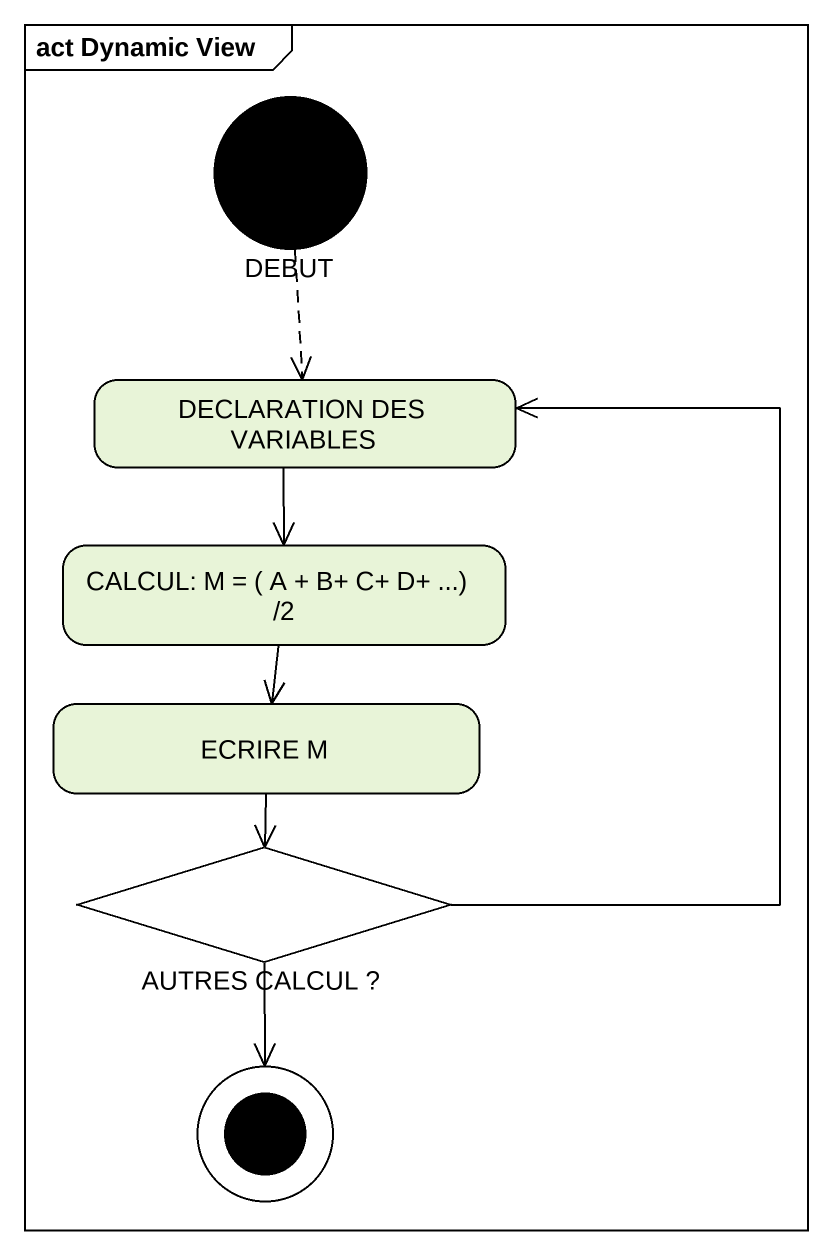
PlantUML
@startuml
mainframe act Dynamic View
hide empty description
state DEBUT <<start>>
state "DECLARATION DES VARIABLES" as DECLARATION_DES_VARIABLES
state "CALCUL: M = ( A + B+ C+ D+ ...) /2" as CALCUL_M_A_B_C_D_2
state "ECRIRE M" as ECRIRE_M
state "AUTRES CALCUL ?" as AUTRES_CALCUL <<choice>>
DEBUT -[dashed]-> DECLARATION_DES_VARIABLES
DECLARATION_DES_VARIABLES --> CALCUL_M_A_B_C_D_2
CALCUL_M_A_B_C_D_2 --> ECRIRE_M
ECRIRE_M --> AUTRES_CALCUL
AUTRES_CALCUL -up-> DECLARATION_DES_VARIABLES
AUTRES_CALCUL --> [*]
@enduml
